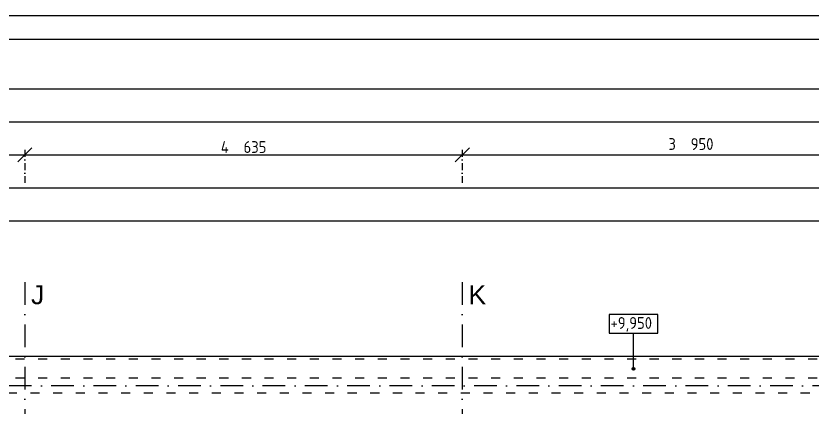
# Model space of a CAD drawing. Extents: x 4511820 to 5180432, y -1526536 to -944957.
# Drawn here: x 5142737 to 5151174, y -1023518 to -1019378 of the extents above; entities that cross this region are included whole.
import ezdxf

# ---------------------------------------------------------------- set-up
doc = ezdxf.new("R2010")
doc.units = 0
doc.header["$MEASUREMENT"] = 0
doc.linetypes.add('ACAD_ISO03W100', pattern=[30, 12, -18])
doc.linetypes.add('BODKOCIARKOVANA_3', pattern=[5.6, 3, -1.3, 0, -1.3])
doc.layers.get('0').update_dxf_attribs({"linetype": 'CONTINUOUS'})
doc.layers.get('Defpoints').update_dxf_attribs({"color": 61, "linetype": 'CONTINUOUS'})
for name, color, linetype in [('HATCH', 7, 'CONTINUOUS'), ('KÓTY', 4, 'CONTINUOUS'), ('osi', 253, 'CONTINUOUS'), ('TENKÁ', 7, 'CONTINUOUS')]:
    doc.layers.add(name, color=color, linetype=linetype)
doc.styles.add('styl1', font='arial.ttf')
doc.styles.add('STYLE1', font='isocp.shx')
doc.dimstyles.new('STANDARD-50', dxfattribs={"dimtxt": 125, "dimasz": 150, "dimexe": 10, "dimexo": 200, "dimgap": 20, "dimtad": 1, "dimdsep": 46, "dimlunit": 6, "dimtxsty": 'STYLE1', "dimblk1": 'OBLIQUE', "dimblk2": 'OBLIQUE', "dimsah": 1, "dimcen": 2.5, "dimse1": 1, "dimse2": 1, "dimadec": 0, "dimazin": 0, "dimtfac": 1, "dimtmove": 1, "dimatfit": 3, "dimldrblk": 'OBLIQUE', "dimfxl": 1, "dimtolj": 1, "dimtzin": 0, "dimarcsym": 0})

# ---------------------------------------------------------------- blocks, each defined once
blk = doc.blocks.new('_OBLIQUE')
at = {"color": 0, "linetype": 'ByBlock'}
blk.add_line((-0.5, -0.5), (0.5, 0.5), dxfattribs=at)
blk = doc.blocks.new('*D19654')
at = {"layer": 'Defpoints', "color": 0}
for p in [(5142832.5, -1020848.5), (5136192.5, -1023293.2), (5142832.5, -1023293.2)]:
    blk.add_point(p, dxfattribs=at)
at = {"layer": 'KÓTY', "color": 0, "lineweight": -2}
blk.add_line((5136192.5, -1020848.5), (5142832.5, -1020848.5), dxfattribs=at)
at = {"layer": 'KÓTY', "color": 0, "linetype": 'ByBlock', "lineweight": -2, "xscale": 150, "yscale": 150, "zscale": 150, "rotation": 180}
blk.add_blockref('_OBLIQUE', (5136192.5, -1020848.5), dxfattribs=at)
at = {"layer": 'KÓTY', "color": 0, "linetype": 'ByBlock', "lineweight": -2, "xscale": 150, "yscale": 150, "zscale": 150}
blk.add_blockref('_OBLIQUE', (5142832.5, -1020848.5), dxfattribs=at)
at = {"layer": 'KÓTY', "color": 0, "insert": (5139512.5, -1020765.9), "char_height": 125, "attachment_point": 5, "style": 'STYLE1'}
blk.add_mtext('\\A1;6ﾠ640', dxfattribs=at)
blk = doc.blocks.new('*D19655')
at = {"layer": 'Defpoints', "color": 0}
for p in [(5147467.5, -1020848.5), (5142832.5, -1023293.2), (5147467.5, -1023293.2)]:
    blk.add_point(p, dxfattribs=at)
at = {"layer": 'KÓTY', "color": 0, "lineweight": -2}
blk.add_line((5142832.5, -1020848.5), (5147467.5, -1020848.5), dxfattribs=at)
at = {"layer": 'KÓTY', "color": 0, "linetype": 'ByBlock', "lineweight": -2, "xscale": 150, "yscale": 150, "zscale": 150, "rotation": 180}
blk.add_blockref('_OBLIQUE', (5142832.5, -1020848.5), dxfattribs=at)
at = {"layer": 'KÓTY', "color": 0, "linetype": 'ByBlock', "lineweight": -2, "xscale": 150, "yscale": 150, "zscale": 150}
blk.add_blockref('_OBLIQUE', (5147467.5, -1020848.5), dxfattribs=at)
at = {"layer": 'KÓTY', "color": 0, "insert": (5145150, -1020765.9), "char_height": 125, "attachment_point": 5, "style": 'STYLE1'}
blk.add_mtext('\\A1;4ﾠ635', dxfattribs=at)
blk = doc.blocks.new('*D19656')
at = {"layer": 'Defpoints', "color": 0}
for p in [(5151417.5, -1020848.5), (5147467.5, -1023293.2), (5151417.5, -1023293.2)]:
    blk.add_point(p, dxfattribs=at)
at = {"layer": 'KÓTY', "color": 0, "lineweight": -2}
blk.add_line((5147467.5, -1020848.5), (5151417.5, -1020848.5), dxfattribs=at)
at = {"layer": 'KÓTY', "color": 0, "linetype": 'ByBlock', "lineweight": -2, "xscale": 150, "yscale": 150, "zscale": 150, "rotation": 180}
blk.add_blockref('_OBLIQUE', (5147467.5, -1020848.5), dxfattribs=at)
at = {"layer": 'KÓTY', "color": 0, "linetype": 'ByBlock', "lineweight": -2, "xscale": 150, "yscale": 150, "zscale": 150}
blk.add_blockref('_OBLIQUE', (5151417.5, -1020848.5), dxfattribs=at)
at = {"layer": 'KÓTY', "color": 0, "insert": (5149890, -1020733.9), "char_height": 125, "attachment_point": 5, "style": 'STYLE1'}
blk.add_mtext('\\A1;3ﾠ950', dxfattribs=at)
blk = doc.blocks.new('*D19659')
at = {"layer": 'Defpoints', "color": 0}
for p in [(5156242.5, -1021548.5), (5122812.5, -1023008.2), (5156242.5, -1023168)]:
    blk.add_point(p, dxfattribs=at)
at = {"layer": 'KÓTY', "color": 0, "lineweight": -2}
blk.add_line((5122812.5, -1021548.5), (5156242.5, -1021548.5), dxfattribs=at)
at = {"layer": 'KÓTY', "color": 0, "linetype": 'ByBlock', "lineweight": -2, "xscale": 150, "yscale": 150, "zscale": 150, "rotation": 180}
blk.add_blockref('_OBLIQUE', (5122812.5, -1021548.5), dxfattribs=at)
at = {"layer": 'KÓTY', "color": 0, "linetype": 'ByBlock', "lineweight": -2, "xscale": 150, "yscale": 150, "zscale": 150}
blk.add_blockref('_OBLIQUE', (5156242.5, -1021548.5), dxfattribs=at)
at = {"layer": 'KÓTY', "color": 0, "insert": (5139527.5, -1021465.9), "char_height": 125, "attachment_point": 5, "style": 'STYLE1'}
blk.add_mtext('\\A1;33ﾠ430', dxfattribs=at)
blk = doc.blocks.new('*D19663')
at = {"layer": 'Defpoints', "color": 0}
for p in [(5156242.5, -1021198.5), (5109572.5, -1023208.2), (5156242.5, -1023208.2)]:
    blk.add_point(p, dxfattribs=at)
at = {"layer": 'KÓTY', "color": 0, "lineweight": -2}
blk.add_line((5109572.5, -1021198.5), (5156242.5, -1021198.5), dxfattribs=at)
at = {"layer": 'KÓTY', "color": 0, "linetype": 'ByBlock', "lineweight": -2, "xscale": 150, "yscale": 150, "zscale": 150, "rotation": 180}
blk.add_blockref('_OBLIQUE', (5109572.5, -1021198.5), dxfattribs=at)
at = {"layer": 'KÓTY', "color": 0, "linetype": 'ByBlock', "lineweight": -2, "xscale": 150, "yscale": 150, "zscale": 150}
blk.add_blockref('_OBLIQUE', (5156242.5, -1021198.5), dxfattribs=at)
at = {"layer": 'KÓTY', "color": 0, "insert": (5132907.5, -1021115.9), "char_height": 125, "attachment_point": 5, "style": 'STYLE1'}
blk.add_mtext('\\A1;46ﾠ670', dxfattribs=at)
blk = doc.blocks.new('*D19671')
at = {"layer": 'Defpoints', "color": 0}
for p in [(5156082.5, -1020498.5), (5156082.5, -1023368.2), (5122972.5, -1023468.4)]:
    blk.add_point(p, dxfattribs=at)
at = {"layer": 'KÓTY', "color": 0, "lineweight": -2}
blk.add_line((5122972.5, -1020498.5), (5156082.5, -1020498.5), dxfattribs=at)
at = {"layer": 'KÓTY', "color": 0, "linetype": 'ByBlock', "lineweight": -2, "xscale": 150, "yscale": 150, "zscale": 150, "rotation": 180}
blk.add_blockref('_OBLIQUE', (5122972.5, -1020498.5), dxfattribs=at)
at = {"layer": 'KÓTY', "color": 0, "linetype": 'ByBlock', "lineweight": -2, "xscale": 150, "yscale": 150, "zscale": 150}
blk.add_blockref('_OBLIQUE', (5156082.5, -1020498.5), dxfattribs=at)
at = {"layer": 'KÓTY', "color": 0, "insert": (5139527.5, -1020415.9), "char_height": 125, "attachment_point": 5, "style": 'STYLE1'}
blk.add_mtext('\\A1;33ﾠ110', dxfattribs=at)
blk = doc.blocks.new('*D19676')
at = {"layer": 'Defpoints', "color": 0}
for p in [(5156442.5, -1020148.5), (5122812.5, -1023008.2), (5156442.5, -1023008.2)]:
    blk.add_point(p, dxfattribs=at)
at = {"layer": 'KÓTY', "color": 0, "lineweight": -2}
blk.add_line((5122812.5, -1020148.5), (5156442.5, -1020148.5), dxfattribs=at)
at = {"layer": 'KÓTY', "color": 0, "linetype": 'ByBlock', "lineweight": -2, "xscale": 150, "yscale": 150, "zscale": 150, "rotation": 180}
blk.add_blockref('_OBLIQUE', (5122812.5, -1020148.5), dxfattribs=at)
at = {"layer": 'KÓTY', "color": 0, "linetype": 'ByBlock', "lineweight": -2, "xscale": 150, "yscale": 150, "zscale": 150}
blk.add_blockref('_OBLIQUE', (5156442.5, -1020148.5), dxfattribs=at)
at = {"layer": 'KÓTY', "color": 0, "insert": (5139627.5, -1020065.9), "char_height": 125, "attachment_point": 5, "style": 'STYLE1'}
blk.add_mtext('\\A1;33ﾠ630', dxfattribs=at)

msp = doc.modelspace()

# ---------------------------------------------------------------- hatches: boundary and pattern name
at = {"layer": 'HATCH'}
h = msp.add_hatch(color=256, dxfattribs=at)
h.dxf.hatch_style = 1
h.paths.add_polyline_path([(5149281.5, -1023099.422, 2.41421356), (5149296.5, -1023114.422, 0.41421356)])

# ---------------------------------------------------------------- linework, layer by layer
at = {"layer": 'KÓTY', "linetype": 'BODKOCIARKOVANA_3', "ltscale": 25}
for p, q in [((5142832.5, -1020795.078), (5142832.5, -1021145.078)), ((5147467.5, -1020795.078), (5147467.5, -1021145.078))]:
    msp.add_line(p, q, dxfattribs=at)
at = {"layer": 'osi', "linetype": 'BODKOCIARKOVANA_3', "ltscale": 80}
for p, q in [((5142832.5, -1022195.078), (5142832.5, -1054122.98)), ((5147467.5, -1022195.078), (5147467.5, -1054122.98)), ((5157242.5, -1023293.172), (5093572.5, -1023293.172))]:
    msp.add_line(p, q, dxfattribs=at)
at = {"layer": 'TENKÁ', "color": 7}
for p, q in [((5170238, -1019377.802), (5090643, -1019377.802)), ((5169988, -1019627.802), (5090893, -1019627.802))]:
    msp.add_line(p, q, dxfattribs=at)
at = {"layer": 'TENKÁ'}
for p, q in [((5149281.5, -1023114.422), (5149281.5, -1022735.922)), ((5109772.5, -1022978.172), (5156472.5, -1022978.172))]:
    msp.add_line(p, q, dxfattribs=at)
at = {"layer": 'TENKÁ', "color": 144, "linetype": 'ACAD_ISO03W100', "ltscale": 8}
msp.add_line((5122812.5, -1023008.172), (5156442.5, -1023008.172), dxfattribs=at)
at = {"layer": 'TENKÁ', "linetype": 'ACAD_ISO03W100', "ltscale": 8}
for p, q in [((5122812.5, -1023208.172), (5156242.5, -1023208.172)), ((5122972.5, -1023368.172), (5156082.5, -1023368.172))]:
    msp.add_line(p, q, dxfattribs=at)
at = {"layer": 'TENKÁ', "ltscale": 0.25}
msp.add_lwpolyline([(5149538.816, -1022735.922), (5149538.816, -1022539.672), (5149024.184, -1022539.672), (5149024.184, -1022735.922)], close=True, dxfattribs=at)
at = {"layer": 'TENKÁ'}
msp.add_circle((5149281.5, -1023114.422), 15, dxfattribs=at)

# ---------------------------------------------------------------- texts
at = {"layer": 'TENKÁ', "ltscale": 0.25}
for s, height, style, p in [('J', 200, 'styl1', (5142898.054, -1022429.578)), ('K', 200, 'styl1', (5147533.054, -1022429.578)), ('+9,950', 125, 'STYLE1', (5149038.573, -1022690.621))]:
    msp.add_text(s, height=height, dxfattribs=dict(at, style=style)).set_placement(p)

# ---------------------------------------------------------------- dimensions: what is measured, and where the dimension line sits
at = {"layer": 'KÓTY'}
dim = msp.add_linear_dim(base=(5156442.5, -1020148.48), p1=(5122812.5, -1023008.172), p2=(5156442.5, -1023008.172), dimstyle='STANDARD-50', override={"dimtxsty": 'STYLE1', "dimldrblk": 'OBLIQUE'}, dxfattribs=at)
dim.commit()
dim.dimension.update_dxf_attribs({"geometry": '*D19676', "text_midpoint": (5139627.5, -1020065.938)})
for base, p1, p2, picture, middle in [((5156082.5, -1020498.48), (5122972.5, -1023468.444), (5156082.5, -1023368.172), '*D19671', (5139527.5, -1020415.938)), ((5142832.5, -1020848.48), (5136192.5, -1023293.172), (5142832.5, -1023293.172), '*D19654', (5139512.5, -1020765.938)), ((5147467.5, -1020848.48), (5142832.5, -1023293.172), (5147467.5, -1023293.172), '*D19655', (5145150, -1020765.938)), ((5156242.5, -1021198.48), (5109572.5, -1023208.172), (5156242.5, -1023208.172), '*D19663', (5132907.5, -1021115.938)), ((5156242.5, -1021548.48), (5122812.5, -1023008.172), (5156242.5, -1023167.981), '*D19659', (5139527.5, -1021465.938))]:
    dim = msp.add_linear_dim(base=base, p1=p1, p2=p2, dimstyle='STANDARD-50', dxfattribs=at)
    dim.commit()
    dim.dimension.update_dxf_attribs({"geometry": picture, "text_midpoint": middle})
dim = msp.add_linear_dim(base=(5151417.5, -1020848.48), p1=(5147467.5, -1023293.172), p2=(5151417.5, -1023293.172), dimstyle='STANDARD-50', dxfattribs=at)
dim.commit()
dim.dimension.update_dxf_attribs({"geometry": '*D19656', "text_midpoint": (5149890, -1020816.48), "dimtype": 160})

doc.saveas('drawing.dxf')
